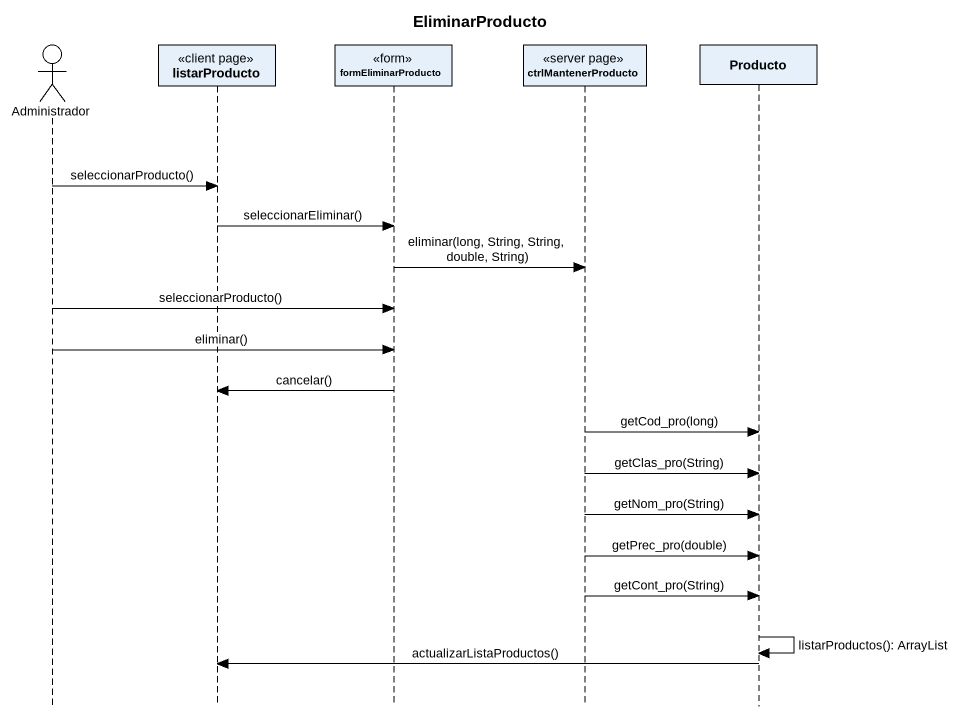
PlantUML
@startuml
title EliminarProducto
hide footbox
actor Administrador
participant listarProducto <<client page>>
participant formEliminarProducto <<form>>
participant ctrlMantenerProducto <<server page>>
participant Producto

Administrador -> listarProducto : seleccionarProducto()
listarProducto -> formEliminarProducto : seleccionarEliminar()
formEliminarProducto -> ctrlMantenerProducto : eliminar(long, String, String, double, String)
Administrador -> formEliminarProducto : seleccionarProducto()
Administrador -> formEliminarProducto : eliminar()
formEliminarProducto -> listarProducto : cancelar()
ctrlMantenerProducto -> Producto : getCod_pro(long)
ctrlMantenerProducto -> Producto : getClas_pro(String)
ctrlMantenerProducto -> Producto : getNom_pro(String)
ctrlMantenerProducto -> Producto : getPrec_pro(double)
ctrlMantenerProducto -> Producto : getCont_pro(String)
Producto -> Producto : listarProductos(): ArrayList
Producto -> listarProducto : actualizarListaProductos()
@enduml
